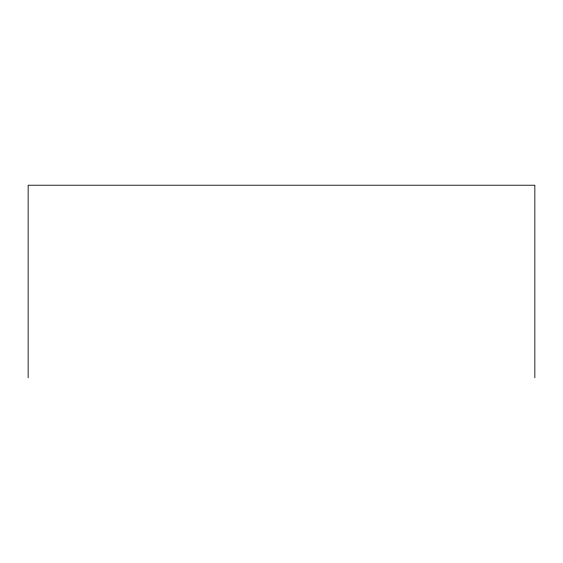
<?xml version="1.0" encoding="UTF-8"?>
<svg xmlns="http://www.w3.org/2000/svg" width="563" height="563" viewBox="0 0 563 563"><rect width="100%" height="100%" fill="white"/><g stroke="black" fill="none" stroke-linecap="round" stroke-linejoin="round"><path stroke-width="0.84" d="M534.85 377.78L534.85 185.22L28.15 185.22L28.15 377.78"/></g></svg>
